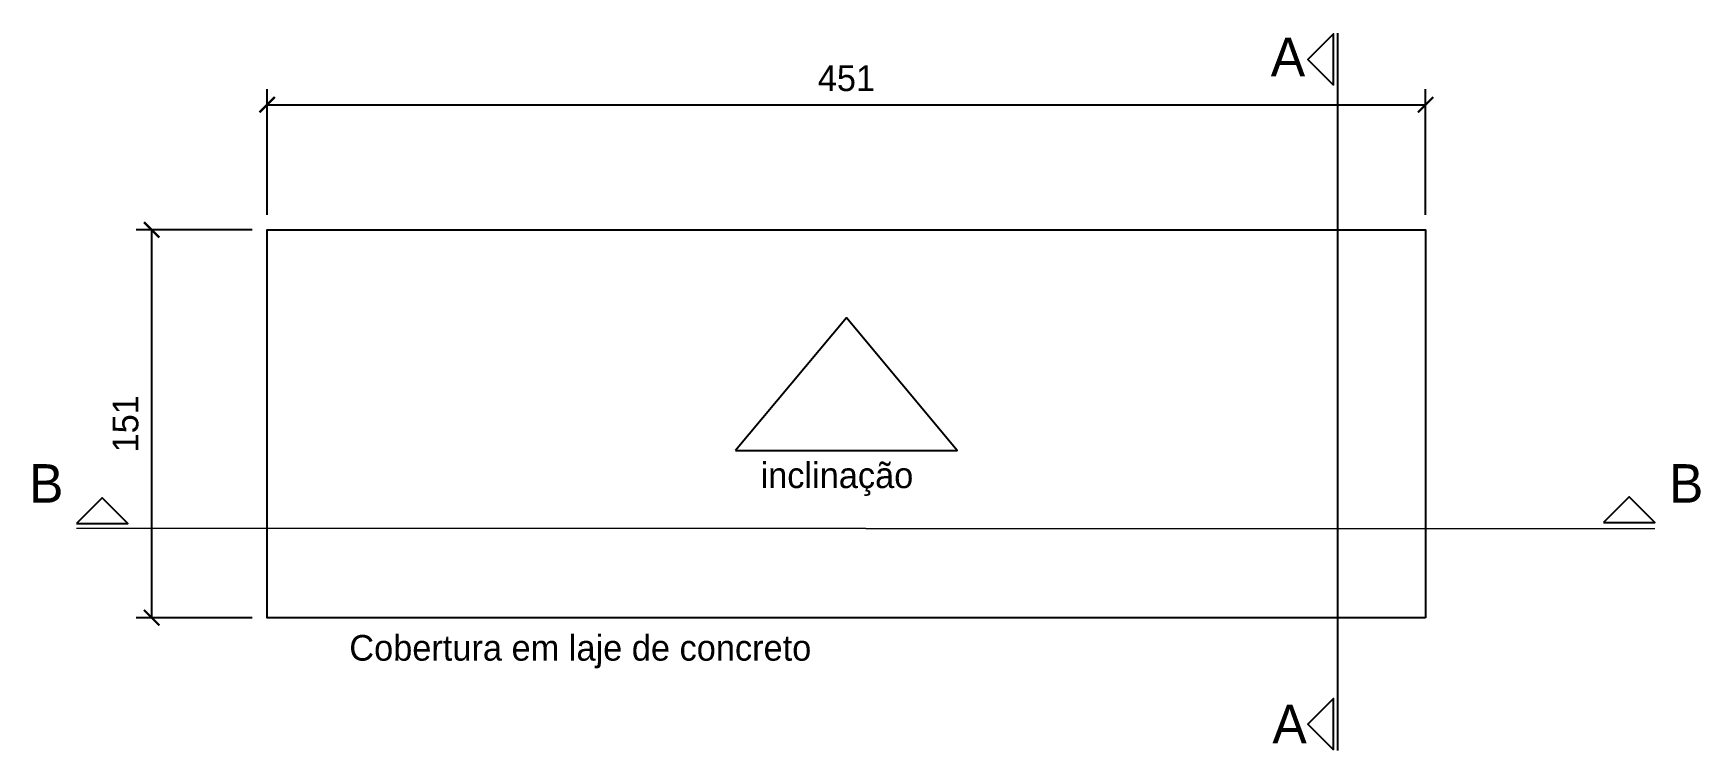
# Model space of a CAD drawing. Header units: centimetres. Extents: x 44.3 to 101.2, y -313.1 to -290.9.
# Drawn here: x 93.97 to 100.46, y -312 to -309.21 of the extents above; entities that cross this region are included whole.
import ezdxf

# ---------------------------------------------------------------- set-up
doc = ezdxf.new("R2010")
doc.units = ezdxf.units.CM
doc.header["$LTSCALE"] = 0.5
doc.linetypes.add('ACAD_ISO03W100', pattern=[30, 12, -18])
doc.layers.get('0').update_dxf_attribs({"lineweight": 0})
doc.layers.get('0').transparency = 0.9
doc.layers.get('Defpoints').update_dxf_attribs({"color": 130})
doc.layers.add('CARIMBO', color=250, linetype='Continuous')
doc.layers.add('COTA', color=10, linetype='Continuous')
doc.layers.get('0').off()
doc.styles.add('Century Gothic_B', font='GOTHICB.TTF', dxfattribs={"height": 0.15})
doc.styles.add('COTA40', font='GOTHIC.TTF', dxfattribs={"height": 0.1})
doc.dimstyles.new('COTA40', dxfattribs={"dimscale": 0, "dimtxt": 0.1, "dimasz": 0.06, "dimexe": 0.06, "dimexo": 0.059, "dimgap": 0.05, "dimtad": 1, "dimdec": 0, "dimlfac": 100, "dimzin": 0, "dimdsep": 46, "dimtxsty": 'COTA40', "dimblk": 'ARCHTICK', "dimcen": 0.09, "dimclrt": 7, "dimadec": 0, "dimazin": 0, "dimtfac": 1.5, "dimtdec": 0, "dimtix": 1, "dimtmove": 2, "dimatfit": 3, "dimfxl": 1, "dimtolj": 1, "dimtzin": 0, "dimarcsym": 0})

# ---------------------------------------------------------------- blocks, each defined once
blk = doc.blocks.new('_ArchTick')
at = {"color": 0, "linetype": 'ByBlock', "const_width": 0.15}
blk.add_lwpolyline([(-0.5, -0.5), (0.5, 0.5)], dxfattribs=at)
blk = doc.blocks.new('*D29')
at = {"layer": 'COTA', "color": 0, "lineweight": -2, "transparency": 16777216}
for p, q in [((94.8828, -309.9166), (94.8828, -309.428)), ((99.3928, -309.9166), (99.3928, -309.428)), ((94.8828, -309.488), (99.3928, -309.488))]:
    blk.add_line(p, q, dxfattribs=at)
at = {"layer": 'Defpoints', "color": 0, "lineweight": 5, "transparency": 16777216}
for p in [(99.3928, -309.488), (94.8828, -309.9756), (99.3928, -309.9756)]:
    blk.add_point(p, dxfattribs=at)
at = {"layer": 'COTA', "color": 0, "lineweight": -2, "transparency": 16777216, "xscale": 0.06, "yscale": 0.06, "zscale": 0.06, "rotation": 180}
blk.add_blockref('_ArchTick', (94.8828, -309.488), dxfattribs=at)
at = {"layer": 'COTA', "color": 0, "lineweight": -2, "transparency": 16777216, "xscale": 0.06, "yscale": 0.06, "zscale": 0.06}
blk.add_blockref('_ArchTick', (99.3928, -309.488), dxfattribs=at)
at = {"layer": 'COTA', "color": 7, "transparency": 16777216, "insert": (97.1378, -309.3854), "char_height": 0.1, "attachment_point": 5, "style": 'COTA40'}
blk.add_mtext('\\A1;451', dxfattribs=at)
blk = doc.blocks.new('*D30')
at = {"layer": 'COTA', "color": 0, "lineweight": -2, "transparency": 16777216}
for p, q in [((94.8238, -309.9756), (94.3728, -309.9756)), ((94.4328, -309.9756), (94.4328, -311.4856)), ((94.8238, -311.4856), (94.3728, -311.4856))]:
    blk.add_line(p, q, dxfattribs=at)
at = {"layer": 'Defpoints', "color": 0, "lineweight": 5, "transparency": 16777216}
for p in [(94.8828, -309.9756), (94.4328, -311.4856), (94.8828, -311.4856)]:
    blk.add_point(p, dxfattribs=at)
at = {"layer": 'COTA', "color": 0, "lineweight": -2, "transparency": 16777216, "xscale": 0.06, "yscale": 0.06, "zscale": 0.06}
for p, rotation in [((94.4328, -309.9756), 90), ((94.4328, -311.4856), 270)]:
    blk.add_blockref('_ArchTick', p, dxfattribs=dict(at, rotation=rotation))
at = {"layer": 'COTA', "color": 7, "transparency": 16777216, "insert": (94.3315, -310.7306), "char_height": 0.1, "attachment_point": 5, "rotation": 90, "style": 'COTA40'}
blk.add_mtext('\\A1;151', dxfattribs=at)

msp = doc.modelspace()

# ---------------------------------------------------------------- hatches: boundary and pattern name
at = {"layer": 'CARIMBO', "linetype": 'ACAD_ISO03W100', "lineweight": 5, "true_color": 0x636466}
h = msp.add_hatch(dxfattribs=at)
h.set_pattern_fill('ANSI32', color=251, scale=0.2)
h.set_pattern_definition([(45, (21.3695, -5.2997), (-1.347038, 1.347038), []), (45, (22.2675, -5.2997), (-1.347038, 1.347038), [])])
h.paths.add_polyline_path([(96.7064, -310.8349), (97.5691, -310.8349), (97.1378, -310.3178)])

# ---------------------------------------------------------------- linework, layer by layer
at = {"layer": 'CARIMBO'}
for p, q in [((99.0341, -309.4124), (99.0341, -309.2124)), ((99.0513, -312.0034), (99.0513, -309.21)), ((99.0341, -312.0008), (99.0341, -311.8008))]:
    msp.add_line(p, q, dxfattribs=at)
for points in [[(99.0341, -309.4124), (99.0341, -309.2124), (98.9341, -309.3124), (99.0341, -309.4124)], [(96.7064, -310.8349), (97.5691, -310.8349), (97.1378, -310.3178), (96.7064, -310.8349)], [(94.1399, -311.1194), (94.3399, -311.1194), (94.2399, -311.0194), (94.1399, -311.1194)], [(100.0856, -311.1146), (100.2856, -311.1146), (100.1856, -311.0146), (100.0856, -311.1146)], [(99.0341, -312.0008), (99.0341, -311.8008), (98.9341, -311.9008), (99.0341, -312.0008)]]:
    msp.add_lwpolyline(points, dxfattribs=at)
at = {"layer": 'CARIMBO', "color": 18, "true_color": 0x000000}
msp.add_lwpolyline([(99.3928, -311.4856), (94.8828, -311.4856), (94.8828, -309.9756), (99.3928, -309.9756), (99.3928, -311.4856)], dxfattribs=at)
at = {"layer": 'CARIMBO', "linetype": 'Continuous', "lineweight": 5}
for points in [[(97.2128, -311.1381), (94.1399, -311.1381)], [(97.2128, -311.1381), (100.2856, -311.1381)]]:
    msp.add_lwpolyline(points, dxfattribs=at)

# ---------------------------------------------------------------- texts
at = {"layer": 'CARIMBO', "attachment_point": 1, "style": 'Century Gothic_B'}
for s, width, heights, insert, char_height in [('{\\fCentury Gothic|b0|i0|c0|p34;A}', 0.489897, [0], (98.79, -309.227), 0.15), ('\\pxqj;{\\fCentury Gothic|b0|i0|c0|p34;inclinação}', 4.180469, [0.358], (96.8035, -310.8809), 0.1), ('{\\fCentury Gothic|b0|i0|c0|p34;B}', 0.489897, [0], (93.9557, -310.8877), 0.15), ('{\\fCentury Gothic|b0|i0|c0|p34;B}', 0.489897, [0], (100.3405, -310.8877), 0.15), ('\\pxqj;{\\fCentury Gothic|b0|i0|c0|p34;Cobertura em laje de concreto}', 4.180469, [0.358], (95.2023, -311.553), 0.1), ('{\\fCentury Gothic|b0|i0|c0|p34;A}', 0.489897, [0], (98.7964, -311.8249), 0.15)]:
    msp.add_mtext_dynamic_manual_height_columns(s, width=width, gutter_width=0.01, heights=heights, dxfattribs=dict(at, insert=insert, char_height=char_height))

# ---------------------------------------------------------------- dimensions: what is measured, and where the dimension line sits
at = {"layer": 'COTA'}
dim = msp.add_linear_dim(base=(99.3928, -309.488), p1=(94.8828, -309.9756), p2=(99.3928, -309.9756), dimstyle='COTA40', override={"dimscale": 1}, dxfattribs=at)
dim.commit()
dim.dimension.update_dxf_attribs({"geometry": '*D29', "text_midpoint": (97.1378, -309.3854)})
dim = msp.add_linear_dim(base=(94.4328, -311.4856), p1=(94.8828, -309.9756), p2=(94.8828, -311.4856), angle=90, dimstyle='COTA40', override={"dimscale": 1}, dxfattribs=at)
dim.commit()
dim.dimension.update_dxf_attribs({"geometry": '*D30', "text_midpoint": (94.3315, -310.7306)})

doc.saveas('drawing.dxf')
